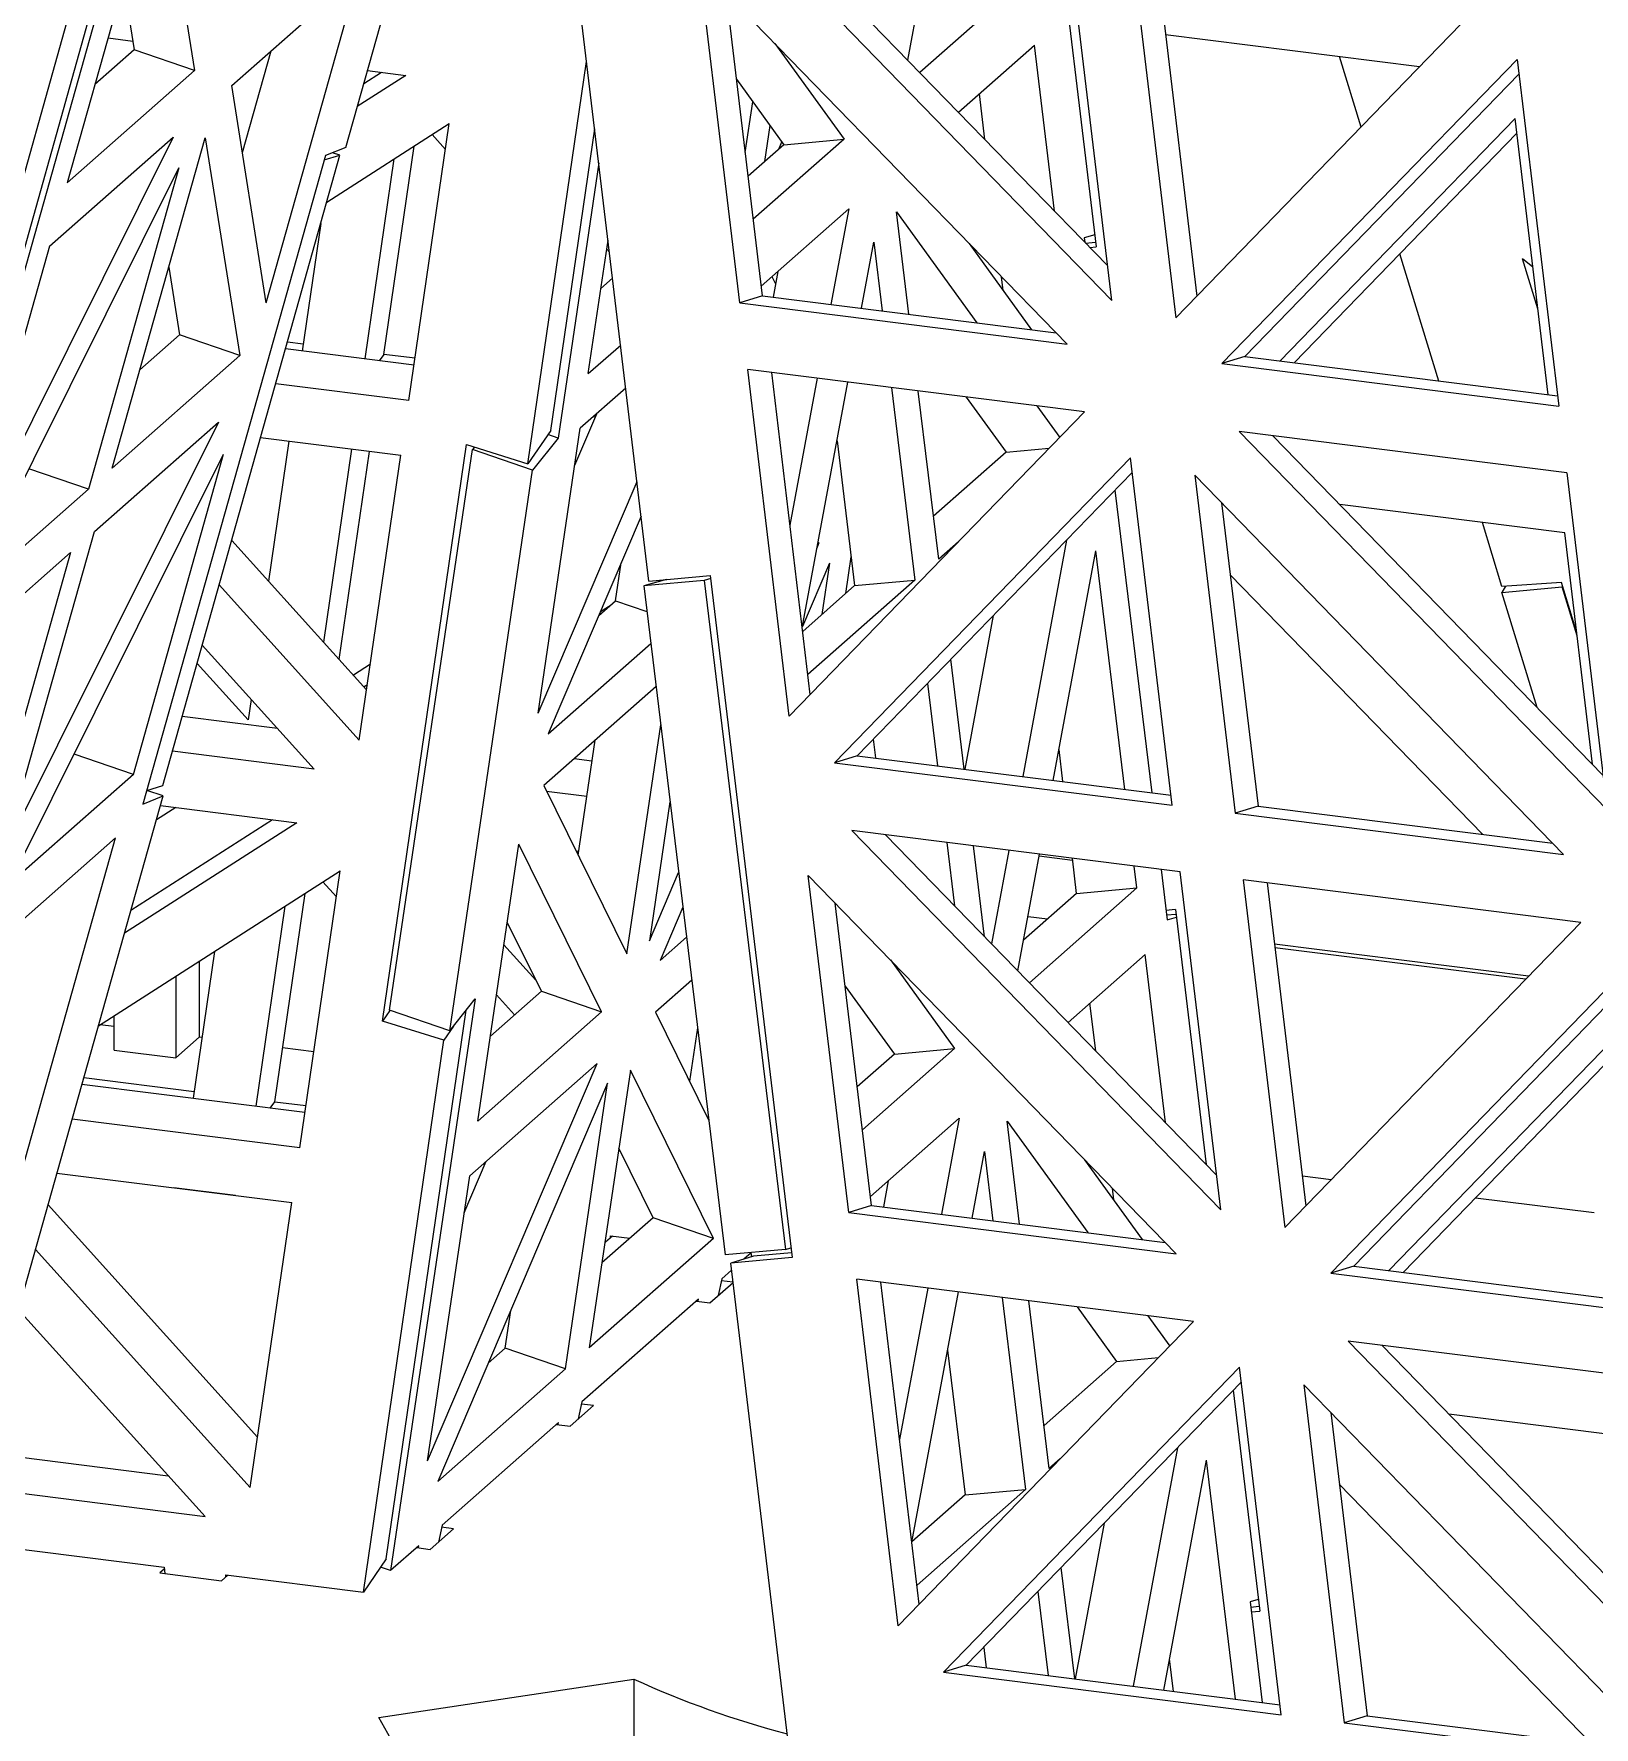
# Model space of a CAD drawing. Header units: millimetres. Extents: x 6136 to 7046, y 1563 to 2173.
# Drawn here: x 6877.74 to 6903.3, y 1729.98 to 1757.74 of the extents above; entities that cross this region are included whole.
import ezdxf

# ---------------------------------------------------------------- set-up
doc = ezdxf.new("R2010")
doc.units = ezdxf.units.MM
doc.header["$LTSCALE"] = 0.5
doc.layers.get('0').update_dxf_attribs({"color": 255})

# ---------------------------------------------------------------- blocks, each defined once
blk = doc.blocks.new('eiffel')
at = {"color": 3, "linetype": 'Continuous', "lineweight": 15}
for p, q in [((-20.413, -90.609), (-16.27, -75.837)), ((-19.895, -90.449), (-15.812, -75.895)), ((-19.784, -90.575), (-15.657, -75.914)), ((-15.298, -76.086), (-17.41, -83.588)), ((-15.298, -76.086), (-14.513, -81.033)), ((-11.074, -82.784), (-9.363, -76.707)), ((-4.176, -92.655), (-6.036, -77.127)), ((-2.041, -77.63), (6.353, -86.265)), ((-1.273, -77.727), (6.259, -85.474)), ((1.711, -80.797), (2.2, -78.164)), ((5.221, -78.545), (6, -85.049)), ((6.353, -86.265), (5.432, -78.571)), ((-13.669, -81.373), (-10.772, -78.819)), ((-12.884, -86.32), (-10.772, -78.819)), ((-2.111, -86.322), (-3.03, -78.65)), ((5.341, -87.261), (-3.03, -78.65)), ((4.412, -78.94), (1.986, -81.079)), ((6.865, -78.752), (7.813, -86.663)), ((7.411, -78.821), (8.291, -86.17)), ((-16.128, -79.033), (-15.885, -80.563)), ((-1.592, -86.162), (-2.417, -79.28)), ((7.813, -86.663), (14.549, -79.72)), ((-16.482, -80.291), (-15.916, -80.363)), ((-1.309, -80.42), (0.265, -82.597)), ((2.865, -81.984), (4.596, -80.458)), ((5.055, -84.236), (4.596, -80.458)), ((13.359, -80.946), (7.578, -80.218)), ((-15.885, -80.563), (-16.78, -81.353)), ((-14.513, -81.033), (-15.885, -80.563)), ((-13.426, -82.903), (-12.773, -80.583)), ((-6.929, -89.984), (-5.593, -80.825)), ((15.579, -80.78), (8.861, -87.704)), ((12.027, -82.32), (11.536, -80.717)), ((15.579, -80.78), (16.524, -88.67)), ((-14.513, -81.033), (-17.41, -83.588)), ((-9.709, -81.145), (-10.811, -81.851)), ((-10.26, -81.075), (-10.666, -81.336)), ((-10.581, -81.035), (-9.709, -81.145)), ((-2.183, -81.233), (-1.107, -82.722)), ((15.619, -81.113), (9.379, -87.545)), ((-12.884, -86.32), (-13.669, -81.373)), ((3.47, -82.606), (3.343, -81.562)), ((-1.984, -82.897), (-1.813, -81.745)), ((-11.508, -84.029), (-8.719, -82.241)), ((-9.639, -88.545), (-8.719, -82.241)), ((-6.41, -89.229), (-5.409, -82.362)), ((-1.422, -82.286), (-1.543, -83.107)), ((15.533, -82.129), (10.181, -87.646)), ((15.573, -82.463), (10.505, -87.686)), ((16.286, -88.415), (15.533, -82.129)), ((-14.999, -82.547), (-19.869, -92.325)), ((-17.816, -85.031), (-14.999, -82.547)), ((-16.387, -90.085), (-14.27, -82.563)), ((-14.27, -82.563), (-13.483, -87.524)), ((-11.074, -82.784), (-11.532, -82.967)), ((-10.211, -87.495), (-9.52, -82.754)), ((-9.111, -82.493), (-8.805, -82.832)), ((-1.107, -82.722), (-1.919, -83.438)), ((0.265, -82.597), (-1.801, -84.419)), ((-1.222, -82.823), (-1.152, -82.66)), ((-1.107, -82.722), (0.265, -82.597)), ((-19.753, -93.053), (-14.87, -83.248)), ((-14.87, -83.248), (-16.929, -90.563)), ((-11.532, -82.967), (-15.688, -97.73)), ((-15.233, -97.308), (-11.209, -82.962)), ((-11.562, -83.07), (-11.209, -82.962)), ((-11.209, -82.962), (-11.373, -82.904)), ((-10.634, -87.599), (-9.97, -83.043)), ((-5.317, -83.132), (-6.243, -89.4)), ((-1.619, -85.939), (0.369, -84.185)), ((0.369, -84.185), (-0.034, -86.359)), ((1.741, -86.582), (1.457, -84.247)), ((1.457, -84.247), (3.285, -86.777)), ((-11.644, -84.515), (-12.068, -87.419)), ((5.967, -84.775), (5.729, -84.844)), ((-17.816, -85.031), (-19.869, -92.325)), ((-5.555, -87.93), (-5.106, -84.893)), ((-5.073, -85.168), (-5.136, -85.098)), ((0.663, -86.446), (0.942, -84.943)), ((0.942, -84.943), (1.132, -86.506)), ((4.534, -86.934), (3.116, -84.971)), ((5.729, -84.844), (5.741, -84.941)), ((5.758, -84.96), (5.987, -84.938)), ((5.858, -85.062), (6, -85.049)), ((-15.099, -85.51), (-14.855, -87.053)), ((13.8, -88.102), (12.912, -85.206)), ((15.938, -85.507), (15.703, -85.318)), ((16.051, -86.455), (15.703, -85.318)), ((-5.269, -85.998), (-5.002, -85.763)), ((-1.377, -85.725), (-1.296, -85.889)), ((-1.243, -85.607), (-1.352, -86.193)), ((3.887, -86.039), (3.849, -85.726)), ((-1.592, -86.162), (-2.111, -86.322)), ((-2.111, -86.322), (5.341, -87.261)), ((-1.592, -86.162), (5.092, -87.004)), ((-14.855, -87.053), (-15.758, -87.85)), ((-13.483, -87.524), (-14.855, -87.053)), ((-9.521, -87.74), (-12.446, -87.371)), ((-12.045, -87.263), (-12.403, -87.218)), ((-5.555, -87.93), (-4.819, -87.282)), ((-13.483, -87.524), (-16.387, -90.085)), ((-10.211, -87.495), (-10.311, -87.64)), ((-9.498, -87.584), (-10.211, -87.495)), ((5.735, -88.805), (-1.929, -87.84)), ((-0.984, -95.73), (-1.929, -87.84)), ((9.379, -87.545), (8.861, -87.704)), ((8.861, -87.704), (16.524, -88.67)), ((9.379, -87.545), (16.497, -88.441)), ((-9.639, -88.545), (-12.668, -88.163)), ((-4.702, -88.263), (-5.739, -89.178)), ((-0.505, -95.237), (-1.383, -87.909)), ((-0.346, -88.039), (-0.967, -91.383)), ((-0.687, -93.719), (0.351, -88.127)), ((1.344, -88.252), (1.876, -92.634)), ((2.418, -92.156), (1.953, -88.329)), ((3.045, -88.466), (3.951, -89.72)), ((-5.863, -90.02), (-5.363, -88.846)), ((-5.395, -88.922), (-5.441, -88.916)), ((-0.984, -95.73), (5.735, -88.805)), ((4.653, -88.669), (5.171, -89.386)), ((-13.969, -89.037), (-18.852, -98.842)), ((-16.793, -91.528), (-13.969, -89.037)), ((-13.012, -89.39), (-9.82, -89.792)), ((-6.41, -89.229), (-6.929, -89.984)), ((-6.243, -89.4), (-6.823, -90.134)), ((-6.697, -95.662), (-5.739, -89.178)), ((-6.243, -89.4), (-6.474, -89.321)), ((9.254, -89.249), (17.625, -97.86)), ((16.706, -90.188), (9.254, -89.249)), ((10.022, -89.346), (17.531, -97.07)), ((-18.723, -99.544), (-13.853, -89.766)), ((-15.906, -97.06), (-13.853, -89.766)), ((-12.367, -89.471), (-12.831, -92.655)), ((-11.575, -94.048), (-10.934, -89.652)), ((-11.223, -94.438), (-10.533, -89.702)), ((-10.766, -96.275), (-9.82, -89.792)), ((-10.239, -102.671), (-8.325, -89.548)), ((-10.08, -102.425), (-8.194, -89.663)), ((-8.325, -89.548), (-6.929, -89.984)), ((-8.147, -89.604), (-8.194, -89.663)), ((-6.823, -90.134), (-8.194, -89.663)), ((0.104, -89.459), (0.505, -92.759)), ((3.951, -89.72), (2.299, -91.177)), ((3.951, -89.72), (4.934, -89.63)), ((-16.929, -90.563), (-18.282, -90.099)), ((-8.709, -102.895), (-6.823, -90.134)), ((6.783, -89.847), (0.046, -96.79)), ((6.822, -90.18), (0.565, -96.63)), ((7.73, -97.758), (6.783, -89.847)), ((16.706, -90.188), (17.625, -97.86)), ((-16.929, -90.563), (-19.753, -93.053)), ((-6.697, -95.662), (-4.447, -90.387)), ((16.636, -98.88), (8.242, -90.245)), ((8.242, -90.245), (9.164, -97.938)), ((6.427, -90.588), (7.263, -97.474)), ((8.855, -90.876), (9.682, -97.779)), ((16.663, -91.558), (11.547, -90.914)), ((-4.353, -91.179), (-6.465, -96.133)), ((15.233, -92.776), (14.787, -91.322)), ((-18.852, -98.842), (-16.793, -91.528)), ((-10.599, -95.13), (-13.668, -91.728)), ((5.327, -91.722), (4.328, -97.104)), ((17.294, -96.826), (16.663, -91.558)), ((-20.239, -94.567), (-17.335, -92.006)), ((-17.335, -92.006), (-19.452, -99.527)), ((-0.348, -91.895), (-0.299, -91.78)), ((-0.299, -91.78), (-0.332, -91.809)), ((0.302, -92.938), (0.425, -92.105)), ((2.869, -91.758), (2.418, -92.156)), ((5.025, -97.192), (5.994, -91.969)), ((6.654, -97.397), (5.994, -91.969)), ((-4.933, -93.101), (-4.806, -92.241)), ((-0.067, -92.25), (-0.682, -93.69)), ((-0.067, -92.25), (-0.24, -93.416)), ((-10.766, -96.275), (-13.952, -92.742)), ((-3.774, -92.617), (-4.293, -92.767)), ((-2.922, -92.642), (-4.293, -92.767)), ((-4.293, -92.767), (-2.444, -107.993)), ((-4.176, -92.655), (-2.78, -92.525)), ((-2.771, -92.599), (-2.922, -92.642)), ((-2.922, -92.642), (-1.072, -107.868)), ((-2.78, -92.525), (-0.919, -108.053)), ((0.505, -92.759), (-0.677, -93.801)), ((1.876, -92.634), (-0.56, -94.783)), ((0.505, -92.759), (1.876, -92.634)), ((14.798, -98.423), (9.051, -92.511)), ((15.316, -92.771), (15.229, -92.912)), ((15.229, -92.912), (16.601, -92.787)), ((16.584, -92.686), (15.233, -92.776)), ((16.935, -93.832), (16.584, -92.686)), ((16.61, -92.772), (16.601, -92.787)), ((16.943, -93.902), (16.601, -92.787)), ((-5.317, -93.44), (-4.933, -93.101)), ((-5.277, -93.347), (-5.038, -93.194)), ((-4.933, -93.101), (-4.223, -93.344)), ((16.033, -95.529), (15.229, -92.912)), ((3.659, -93.44), (3.01, -96.938)), ((-14.338, -94.116), (-11.796, -96.935)), ((-6.465, -96.133), (-4.134, -94.077)), ((-13.292, -95.816), (-14.454, -94.528)), ((-10.514, -94.55), (-10.899, -94.797)), ((2.999, -96.937), (2.695, -94.434)), ((-10.582, -95.016), (-10.658, -95.064)), ((-4.015, -95.057), (-6.57, -97.31)), ((2.162, -94.984), (2.39, -96.86)), ((-13.225, -95.351), (-13.292, -95.816)), ((-12.63, -96.009), (-14.793, -95.737)), ((-4.68, -101.142), (-3.909, -95.928)), ((-5.789, -98.893), (-5.403, -96.28)), ((0.929, -96.254), (0.981, -96.682)), ((-15.906, -97.06), (-17.256, -96.597)), ((-11.796, -96.935), (-15.015, -96.529)), ((-5.472, -96.753), (-5.88, -96.702)), ((0.565, -96.63), (0.046, -96.79)), ((0.565, -96.63), (7.703, -97.529)), ((5.245, -97.22), (5.156, -96.485)), ((-15.906, -97.06), (-18.723, -99.544)), ((0.046, -96.79), (7.73, -97.758)), ((-15.601, -97.421), (-15.233, -97.308)), ((-15.229, -97.547), (-15.599, -97.42)), ((-6.57, -97.31), (-4.68, -101.142)), ((-5.591, -97.558), (-6.504, -97.443)), ((-19.384, -112.311), (-15.229, -97.547)), ((-15.688, -97.73), (-15.229, -97.547)), ((-14.94, -97.809), (-15.382, -98.092)), ((-15.29, -97.764), (-12.189, -98.155)), ((-3.697, -97.678), (-4.164, -100.843)), ((9.682, -97.779), (9.164, -97.938)), ((9.682, -97.779), (16.387, -98.623)), ((-12.189, -98.155), (-16.107, -100.666)), ((-12.74, -98.086), (-15.962, -100.15)), ((9.164, -97.938), (16.636, -98.88)), ((-19.209, -101.058), (-16.313, -98.503)), ((-18.424, -106.004), (-16.313, -98.503)), ((-8.069, -104.946), (-7.137, -98.641)), ((-5.253, -102.462), (-7.137, -98.641)), ((7.912, -99.276), (0.44, -98.334)), ((0.44, -98.334), (8.834, -106.969)), ((1.207, -98.431), (8.739, -106.179)), ((2.602, -98.607), (2.777, -100.045)), ((-5.836, -98.798), (-5.776, -98.805)), ((3.462, -100.75), (3.211, -98.683)), ((4.016, -98.785), (3.621, -100.913)), ((4.22, -101.53), (4.713, -98.872)), ((4.706, -98.912), (5.463, -99.007)), ((5.555, -99.764), (5.458, -98.966)), ((-16.701, -102.777), (-11.2, -99.252)), ((-12.119, -105.555), (-11.2, -99.252)), ((-4.164, -100.843), (-3.501, -99.287)), ((0.37, -107.026), (-0.55, -99.354)), ((7.822, -107.965), (-0.55, -99.354)), ((6.926, -99.639), (6.866, -99.144)), ((7.475, -99.221), (7.615, -100.368)), ((8.834, -106.969), (7.912, -99.276)), ((-12.691, -104.505), (-12, -99.765)), ((-11.592, -99.503), (-11.286, -99.842)), ((5.555, -99.764), (4.35, -100.826)), ((6.926, -99.639), (4.48, -101.797)), ((5.555, -99.764), (6.926, -99.639)), ((17.03, -100.424), (9.346, -99.456)), ((9.346, -99.456), (10.293, -107.367)), ((9.891, -99.525), (10.772, -106.874)), ((-13.115, -104.61), (-12.45, -100.053)), ((-3.405, -100.077), (-3.922, -101.289)), ((0.888, -106.866), (0.064, -99.985)), ((7.807, -100.129), (7.588, -100.15)), ((7.807, -100.129), (8.502, -105.935)), ((-6.624, -101.992), (-7.4, -100.419)), ((4.891, -100.349), (4.449, -100.294)), ((7.601, -100.255), (7.819, -100.235)), ((7.615, -100.368), (7.828, -100.307)), ((10.293, -107.367), (17.03, -100.424)), ((-6.747, -101.742), (-7.476, -100.934)), ((-3.922, -101.289), (-3.322, -100.76)), ((15.84, -101.651), (10.059, -100.922)), ((-14.061, -101.085), (-14.548, -104.429)), ((-14.412, -101.31), (-14.412, -103.04)), ((1.32, -101.276), (2.779, -103.296)), ((5.359, -102.701), (7.111, -101.157)), ((7.575, -104.981), (7.111, -101.157)), ((15.772, -101.72), (10.068, -101.002)), ((-14.942, -101.65), (-14.942, -103.507)), ((-3.203, -101.74), (-4.027, -102.466)), ((18.06, -101.484), (11.341, -108.408)), ((-7.784, -103.014), (-6.624, -101.992)), ((-7.235, -102.531), (-7.645, -102.076)), ((-6.624, -101.992), (-5.253, -102.462)), ((0.29, -101.875), (1.408, -103.421)), ((18.1, -101.817), (11.86, -108.249)), ((-10.072, -102.428), (-10.239, -102.671)), ((-10.156, -114.914), (-8.334, -102.422)), ((-8.709, -102.895), (-10.08, -102.425)), ((-8.129, -102.162), (-10.053, -115.179)), ((-8.709, -102.895), (-8.129, -102.162)), ((-8.069, -104.946), (-5.253, -102.462)), ((-4.027, -102.466), (-2.817, -104.919)), ((5.99, -103.351), (5.858, -102.261)), ((-16.345, -102.796), (-16.667, -102.756)), ((-16.345, -103.331), (-16.345, -102.549)), ((-8.842, -103.107), (-10.239, -102.671)), ((-8.622, -102.785), (-8.842, -103.107)), ((-3.071, -102.825), (-3.251, -104.039)), ((18.013, -102.833), (12.662, -108.35)), ((-14.942, -103.507), (-14.412, -103.04)), ((-14.347, -103.048), (-14.412, -103.04)), ((-11.8, -103.369), (-12.512, -103.279)), ((-10.674, -115.669), (-8.842, -103.107)), ((18.053, -103.167), (12.985, -108.391)), ((-16.345, -103.331), (-14.942, -103.507)), ((-9.212, -112.678), (-5.357, -103.639)), ((-5.357, -103.639), (-8.254, -106.194)), ((1.408, -103.421), (0.564, -104.165)), ((2.779, -103.296), (0.682, -105.146)), ((1.408, -103.421), (2.779, -103.296)), ((-17.033, -103.958), (-14.526, -104.274)), ((-4.599, -103.786), (-5.534, -110.109)), ((-2.71, -107.618), (-4.599, -103.786)), ((-12.002, -104.75), (-17.076, -104.111)), ((-5.115, -104.085), (-8.98, -113.148)), ((-6.076, -110.587), (-5.115, -104.085)), ((-12.791, -104.651), (-12.691, -104.505)), ((-12.691, -104.505), (-11.979, -104.595)), ((-12.119, -105.555), (-17.299, -104.903)), ((0.864, -106.666), (2.884, -104.884)), ((2.884, -104.884), (2.479, -107.067)), ((4.257, -107.291), (3.972, -104.946)), ((3.972, -104.946), (5.808, -107.486)), ((-4.081, -107.148), (-4.862, -105.564)), ((-8.378, -107.036), (-7.877, -105.862)), ((-7.947, -105.923), (-7.906, -105.928)), ((3.176, -107.155), (3.457, -105.642)), ((3.457, -105.642), (3.648, -107.214)), ((7.056, -107.644), (5.744, -105.827)), ((-17.645, -106.129), (-12.301, -106.803)), ((-9.212, -112.678), (-8.254, -106.194)), ((1.271, -106.306), (1.161, -106.901)), ((11.344, -106.285), (10.691, -106.202)), ((-14.987, -106.467), (-14.984, -106.465)), ((-13.583, -106.643), (-14.987, -106.467)), ((-14.861, -106.48), (-14.861, -106.482)), ((-13.581, -106.641), (-13.583, -106.643)), ((6.402, -106.738), (6.369, -106.471)), ((17.33, -107.039), (14.627, -106.698)), ((-13.079, -112.141), (-17.848, -106.853)), ((-13.246, -113.285), (-12.301, -106.803)), ((-4.081, -107.148), (-5.248, -108.177)), ((-2.71, -107.618), (-4.081, -107.148)), ((0.888, -106.866), (0.37, -107.026)), ((0.37, -107.026), (7.822, -107.965)), ((0.888, -106.866), (7.572, -107.709)), ((-13.246, -113.285), (-18.134, -107.867)), ((-2.71, -107.618), (-5.534, -110.109)), ((-5.165, -107.704), (-5.178, -107.702)), ((-5.006, -107.564), (-5.165, -107.704)), ((-5.053, -107.558), (-4.609, -107.614)), ((-5.049, -107.602), (-5.053, -107.558)), ((-1.072, -107.868), (-2.444, -107.993)), ((-1.072, -107.868), (-0.946, -107.831)), ((-1.797, -108.023), (-2.315, -108.183)), ((-0.919, -108.053), (-2.315, -108.183)), ((-0.455, -123.711), (-2.315, -108.183)), ((-1.85, -107.945), (-2.014, -108.09)), ((-1.838, -108.036), (-1.85, -107.939)), ((-0.932, -107.943), (-1.797, -108.023)), ((11.86, -108.249), (11.341, -108.408)), ((11.86, -108.249), (18.978, -109.146)), ((-2.789, -109.082), (-2.263, -108.618)), ((-2.517, -108.534), (-2.601, -108.917)), ((-2.264, -108.614), (-2.528, -108.58)), ((-2.297, -108.339), (-2.517, -108.534)), ((8.215, -109.51), (0.552, -108.544)), ((1.497, -116.434), (0.552, -108.544)), ((1.975, -115.941), (1.097, -108.613)), ((11.341, -108.408), (19.005, -109.374)), ((-3.048, -109.001), (-5.699, -111.34)), ((-3.095, -109.043), (-2.789, -109.082)), ((-3.058, -109.048), (-3.048, -109.001)), ((2.167, -108.747), (1.527, -112.196)), ((1.806, -114.532), (2.864, -108.835)), ((3.86, -108.961), (4.391, -113.333)), ((4.933, -112.855), (4.469, -109.038)), ((-18.52, -109.24), (-14.276, -113.945)), ((-7.447, -110.117), (-7.32, -109.257)), ((5.567, -109.176), (6.465, -110.419)), ((7.175, -109.379), (7.673, -110.068)), ((1.497, -116.434), (8.215, -109.51)), ((-7.447, -110.117), (-7.831, -110.455)), ((-6.076, -110.587), (-7.447, -110.117)), ((2.618, -110.158), (3.019, -113.458)), ((11.735, -109.953), (20.106, -118.564)), ((19.187, -110.892), (11.735, -109.953)), ((12.502, -110.05), (20.011, -117.774)), ((-6.076, -110.587), (-8.98, -113.148)), ((9.263, -110.551), (2.527, -117.494)), ((6.465, -110.419), (4.814, -111.876)), ((6.465, -110.419), (7.417, -110.332)), ((10.211, -118.462), (9.263, -110.551)), ((9.303, -110.884), (3.045, -117.334)), ((19.117, -119.584), (10.723, -110.949)), ((10.723, -110.949), (11.644, -118.642)), ((-5.699, -111.34), (-5.783, -111.723)), ((-5.441, -111.421), (-5.71, -111.387)), ((9.118, -111.075), (9.72, -116.102)), ((-5.971, -111.888), (-5.441, -111.421)), ((11.336, -111.58), (12.163, -118.483)), ((19.143, -112.263), (14.027, -111.618)), ((-6.23, -111.808), (-8.881, -114.146)), ((-6.277, -111.85), (-5.971, -111.888)), ((-6.24, -111.854), (-6.23, -111.808)), ((-19.647, -112.448), (-15.111, -113.02)), ((7.848, -112.383), (6.841, -117.812)), ((5.182, -112.636), (4.933, -112.855)), ((7.538, -117.9), (8.509, -112.668)), ((9.17, -118.106), (8.509, -112.668)), ((-19.708, -113.261), (-14.276, -113.945)), ((17.279, -119.127), (11.532, -113.215)), ((3.019, -113.458), (1.807, -114.527)), ((4.391, -113.333), (1.924, -115.509)), ((3.019, -113.458), (4.391, -113.333)), ((-9.153, -114.695), (-8.623, -114.227)), ((-8.881, -114.146), (-8.965, -114.529)), ((-8.623, -114.227), (-8.892, -114.193)), ((6.181, -114.102), (5.523, -117.646)), ((-20.052, -114.488), (-15.207, -115.098)), ((-9.412, -114.614), (-10.053, -115.179)), ((-9.459, -114.656), (-9.153, -114.695)), ((-9.422, -114.661), (-9.412, -114.614)), ((-15.203, -115.143), (-15.304, -115.232)), ((-15.304, -115.232), (-13.901, -115.409)), ((-15.207, -115.098), (-15.194, -115.246)), ((-10.156, -114.914), (-10.674, -115.669)), ((-10.053, -115.179), (-10.283, -115.1)), ((5.515, -117.645), (5.206, -115.107)), ((-13.901, -115.409), (-13.756, -115.281)), ((-13.8, -115.319), (-13.804, -115.275)), ((-13.804, -115.275), (-10.674, -115.669)), ((4.673, -115.656), (4.905, -117.568)), ((9.689, -115.838), (9.501, -115.892)), ((9.501, -115.892), (9.779, -118.182)), ((9.515, -116.009), (9.707, -115.992)), ((9.528, -116.119), (9.72, -116.102)), ((3.441, -116.927), (3.497, -117.391)), ((3.045, -117.334), (2.527, -117.494)), ((2.527, -117.494), (10.211, -118.462)), ((3.045, -117.334), (10.183, -118.233)), ((7.761, -117.928), (7.671, -117.184)), ((-10.319, -118.522), (-4.519, -117.649)), ((-4.519, -117.649), (-4.519, -119.063)), ((12.163, -118.483), (11.644, -118.642)), ((11.644, -118.642), (19.117, -119.584)), ((12.163, -118.483), (18.867, -119.327))]:
    blk.add_line(p, q, dxfattribs=at)
at = {"color": 3, "linetype": 'Continuous', "lineweight": 15, "flags": 128}
blk.add_lwpolyline([(-17.744, -125.07), (-16.282, -124.688), (-14.941, -124.26), (-13.733, -123.79), (-12.671, -123.282), (-11.765, -122.742), (-11.023, -122.175), (-10.453, -121.586), (-10.061, -120.981), (-9.851, -120.366), (-9.824, -119.747), (-9.98, -119.13), (-10.319, -118.522)], dxfattribs=at)
at = {"color": 3, "linetype": 'Continuous', "lineweight": 15}
blk.add_arc((4.426, -98.078), 21.519, 245.4375, 255.3048, dxfattribs=at)

msp = doc.modelspace()

# ---------------------------------------------------------------- block references
at = {"color": 3, "xscale": 0.7200000000000001, "yscale": 0.7200000000000001, "zscale": 0.7200000000000001}
msp.add_blockref('eiffel', (6890.819, 1815.479), dxfattribs=at)

doc.saveas('drawing.dxf')
